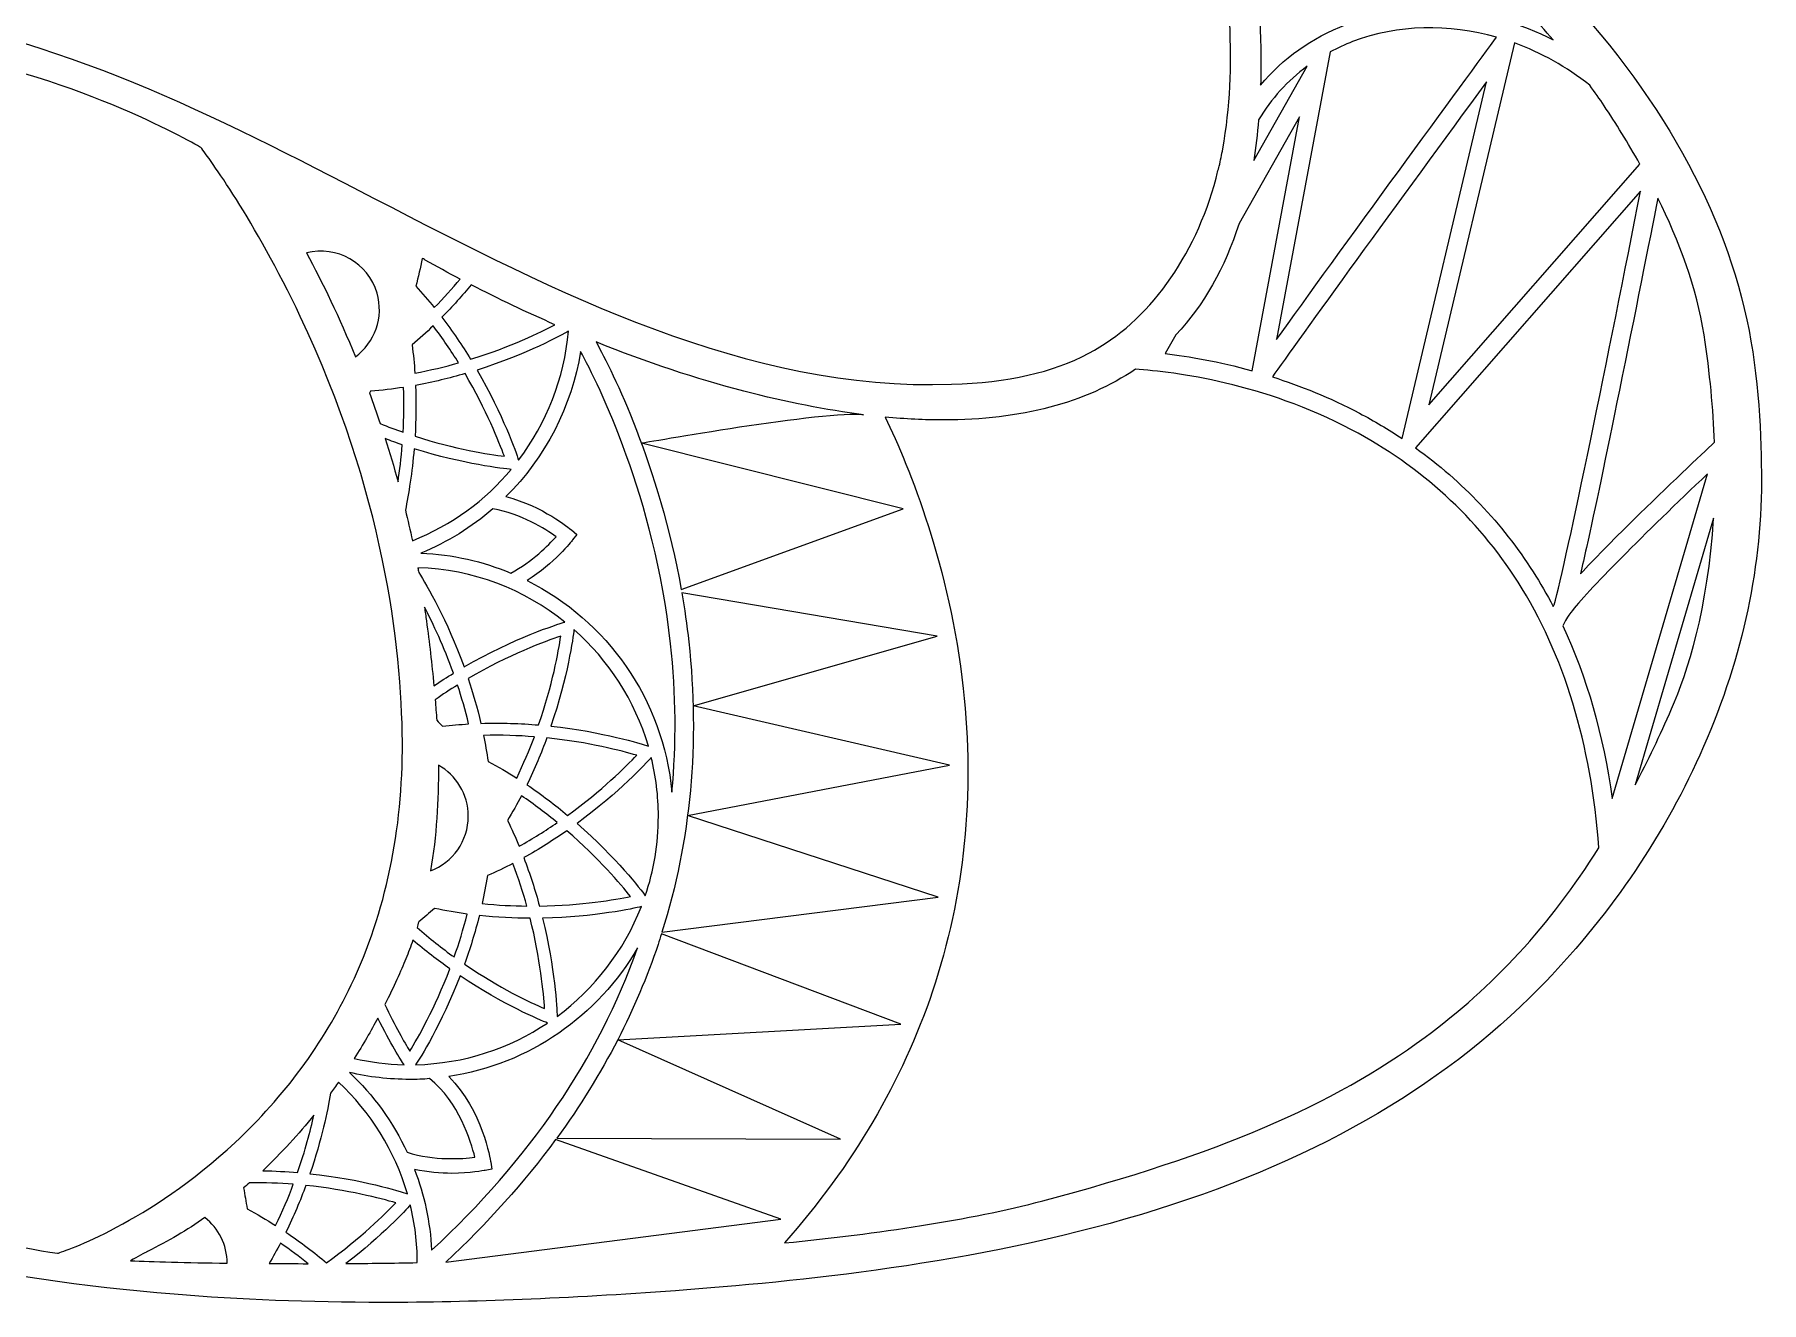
# Model space of a CAD drawing. Header units: millimetres. Extents: x -537 to 1422, y -594 to -84.
# Drawn here: x -30.7 to 169, y -593.7 to -447.2 of the extents above; entities that cross this region are included whole.
import ezdxf

# ---------------------------------------------------------------- set-up
doc = ezdxf.new("R2010")
doc.units = ezdxf.units.MM
doc.header["$MEASUREMENT"] = 0
doc.layers.add('Layer 3', color=7, linetype='Continuous')

msp = doc.modelspace()

# ---------------------------------------------------------------- linework, layer by layer
at = {"layer": 'Layer 3', "lineweight": 0}
for points, knots in [([(167.3, -480.19), (164.28, -466.27), (156.38, -452.74), (143.85, -439.97), (138.09, -434.1), (130.1, -425.37), (127.27, -417.4), (125.39, -412.12), (126.57, -407.67), (127.92, -402.52), (128.35, -400.89), (128.8, -399.2), (129.16, -397.41), (132.74, -379.91), (136.27, -361.26), (136.76, -342.64), (137.35, -320.49), (133.43, -303.4), (124.79, -290.38), (118.18, -280.42), (109.57, -272.88), (103.29, -267.37), (92.93, -258.3), (84.95, -252.89), (71.64, -245.93), (69.48, -244.8), (67.33, -243.74), (65.24, -242.71), (59.62, -239.95), (54.31, -237.34), (49.6, -233.73), (41.45, -227.49), (36.09, -219.4), (34.42, -210.86), (43.01, -216.44), (55.59, -220.63), (66.15, -216.18), (68.42, -215.22), (72.14, -211.65), (73.53, -210.03), (78.58, -204.18), (74.1, -197.31), (70.16, -191.26), (68.8, -189.18), (67.52, -187.22), (66.62, -185.35), (66.09, -184.24), (65.46, -183.06), (64.8, -181.82), (63.42, -179.21), (61.98, -176.52), (61.3, -174.21), (60.9, -172.87), (60.91, -171.43), (61.33, -170.06), (61.71, -168.85), (62.08, -167.69), (62.44, -166.57), (64.44, -160.37), (66.03, -155.45), (64.15, -150.66), (71.5, -143.39), (76.66, -135.93), (79.47, -128.48), (81.71, -122.56), (83.9, -114.69), (81.65, -110.8), (80.92, -109.54), (79.77, -108.78), (78.24, -108.53), (75.01, -108.01), (67.91, -109.43), (65.15, -110.6), (61.38, -112.2), (57.66, -113.7), (54.05, -115.15), (49.99, -116.78), (45.79, -118.47), (41.53, -120.31), (39.64, -112.04), (37.25, -103.79), (34.42, -95.79), (33.42, -92.97), (32.34, -90.27), (30.23, -88.35), (25.53, -84.06), (20.26, -84.98), (12.05, -91.52), (6.36, -96.06), (1.33, -102.01), (-2.5, -108.75), (-3.71, -109.22), (-5.25, -109.75), (-7.03, -110.37), (-15.37, -113.24), (-29.32, -118.05), (-41.87, -128.49), (-43.03, -129.46), (-44.85, -131.65), (-44.93, -131.74), (-44.93, -131.74), (-45.48, -132.4), (-45.48, -132.4), (-45.48, -132.4), (-41.16, -132.55), (-41.16, -132.55), (-43.66, -134.85), (-51.62, -142.25), (-55.05, -146.87), (-56.44, -148.73), (-59.41, -154.14), (-59.54, -154.37), (-59.54, -154.37), (-59.94, -155.09), (-59.94, -155.09), (-59.94, -155.09), (-59.12, -154.99), (-59.12, -154.99), (-58.53, -154.92), (-56.25, -154.62), (-54.72, -154.3), (-67.65, -171.52), (-76.27, -192.27), (-79.68, -214.4), (-83.16, -236.96), (-81.05, -259.79), (-73.58, -280.42), (-72.85, -282.41), (-71.51, -285.16), (-71.45, -285.28), (-71.45, -285.28), (-71.14, -285.91), (-71.14, -285.91), (-71.14, -285.91), (-70.73, -285.34), (-70.73, -285.34), (-70.67, -285.26), (-69.46, -283.58), (-68.59, -282.1), (-68.59, -282.1), (-62.48, -301.54), (-62.48, -301.54), (-61.99, -303.1), (-60.89, -306.01), (-60.84, -306.14), (-60.84, -306.14), (-60.55, -306.9), (-60.55, -306.9), (-60.55, -306.9), (-57.99, -303.13), (-57.99, -303.13), (-56.42, -306.23), (-49.3, -319.62), (-40.1, -327.49), (-40.1, -327.49), (-38.92, -328.51), (-38.92, -328.51), (-38.92, -328.51), (-41.42, -321.28), (-41.42, -321.28), (-33.68, -327.86), (-31.18, -339.08), (-29.77, -349.3), (-27.45, -366.12), (-26.45, -383.23), (-26.8, -400.13), (-26.8, -400.52), (-26.81, -400.92), (-26.82, -401.34), (-26.91, -407.35), (-27.05, -416.43), (-33.33, -418.94), (-34.33, -419.39), (-35.46, -419.65), (-36.55, -419.89), (-38.23, -420.26), (-39.96, -420.65), (-41.34, -421.76), (-42.74, -422.89), (-43.52, -424.61), (-43.54, -426.61), (-43.57, -429.23), (-42.3, -432.01), (-40.3, -433.69), (-36.78, -436.64), (-31.86, -437.17), (-27.9, -437.6), (-27.9, -437.6), (22.19, -443.04), (22.19, -443.04), (27.86, -443.66), (35.99, -443.06), (40.23, -439.33), (41.54, -438.17), (42.4, -436.8), (42.8, -435.23), (43.19, -436), (43.77, -436.68), (44.52, -437.25), (47.48, -439.5), (52.73, -439.66), (56.66, -439.05), (56.66, -439.05), (106.14, -431.48), (106.14, -431.48), (107.3, -441), (108.45, -450.83), (106.7, -460.42), (106.58, -461.09), (106.44, -461.76), (106.29, -462.42), (106.16, -462.87), (106.04, -463.34), (105.94, -463.81), (103.48, -472.95), (98.13, -480.38), (91.22, -484.05), (87.05, -486.25), (81.86, -487.43), (75.35, -487.63), (51.62, -488.39), (29.74, -477.08), (8.6, -466.15), (-9.59, -456.74), (-28.4, -447.02), (-48.65, -444.65), (-71.96, -441.93), (-96.33, -449.62), (-113.84, -465.22), (-113.84, -465.22), (-114.41, -465.73), (-114.41, -465.73), (-114.41, -465.73), (-107.71, -467.69), (-107.71, -467.69), (-109.76, -469.16), (-115.69, -473.45), (-117.43, -474.73), (-119.57, -476.28), (-129.44, -485.3), (-129.86, -485.69), (-129.86, -485.69), (-130.58, -486.34), (-130.58, -486.34), (-130.58, -486.34), (-123.87, -486.9), (-123.87, -486.9), (-134.31, -493.09), (-143.05, -501.87), (-149.18, -512.36), (-149.18, -512.36), (-149.71, -513.27), (-149.71, -513.27), (-149.71, -513.27), (-139.13, -510.27), (-139.13, -510.27), (-139.59, -510.75), (-140.05, -511.29), (-140.46, -511.79), (-140.78, -512.17), (-141.06, -512.51), (-141.28, -512.73), (-142.58, -514.09), (-143.86, -515.52), (-145.06, -516.97), (-147.47, -519.88), (-149.69, -522.99), (-151.66, -526.21), (-152.12, -526.97), (-154.4, -531.01), (-154.5, -531.18), (-154.5, -531.18), (-155.01, -532.1), (-155.01, -532.1), (-155.01, -532.1), (-154, -531.8), (-154, -531.8), (-152.37, -531.3), (-149.07, -530.33), (-148.32, -530.21), (-145.21, -529.74), (-141.99, -529.59), (-138.77, -529.76), (-125.66, -530.46), (-113.36, -536.32), (-105.04, -545.82), (-105.04, -545.82), (-105.04, -545.82), (-105.04, -545.82), (-105.04, -545.82), (-118.05, -542.37), (-118.05, -542.37), (-118.05, -542.37), (-117.19, -543.39), (-117.19, -543.39), (-109.85, -552.1), (-100.47, -559.51), (-90.07, -564.81), (-80.16, -569.85), (-69.26, -573.02), (-58.45, -574.02), (-58.45, -574.02), (-71.44, -579.81), (-71.44, -579.81), (-71.44, -579.81), (-70.52, -580.18), (-70.52, -580.18), (-53.96, -586.94), (-35.65, -591.06), (-14.55, -592.79), (-6.93, -593.42), (1.03, -593.73), (9.57, -593.73), (19.86, -593.73), (31, -593.28), (43.43, -592.37), (57.34, -591.35), (78.07, -589.33), (97.31, -583.55), (116.64, -577.75), (131.68, -569.19), (143.32, -557.39), (151.03, -549.56), (157.45, -540.25), (161.86, -530.47), (166.57, -520.03), (168.97, -509.38), (168.98, -498.83), (168.98, -493.87), (168.7, -486.61), (167.3, -480.19)], [0, 0, 0, 0, 1, 1, 1, 2, 2, 2, 3, 3, 3, 4, 4, 4, 5, 5, 5, 6, 6, 6, 7, 7, 7, 8, 8, 8, 9, 9, 9, 10, 10, 10, 11, 11, 11, 12, 12, 12, 13, 13, 13, 14, 14, 14, 15, 15, 15, 16, 16, 16, 17, 17, 17, 18, 18, 18, 19, 19, 19, 20, 20, 20, 21, 21, 21, 22, 22, 22, 23, 23, 23, 24, 24, 24, 25, 25, 25, 26, 26, 26, 27, 27, 27, 28, 28, 28, 29, 29, 29, 30, 30, 30, 31, 31, 31, 32, 32, 32, 33, 33, 33, 34, 34, 34, 35, 35, 35, 36, 36, 36, 37, 37, 37, 38, 38, 38, 39, 39, 39, 40, 40, 40, 41, 41, 41, 42, 42, 42, 43, 43, 43, 44, 44, 44, 45, 45, 45, 46, 46, 46, 47, 47, 47, 48, 48, 48, 49, 49, 49, 50, 50, 50, 51, 51, 51, 52, 52, 52, 53, 53, 53, 54, 54, 54, 55, 55, 55, 56, 56, 56, 57, 57, 57, 58, 58, 58, 59, 59, 59, 60, 60, 60, 61, 61, 61, 62, 62, 62, 63, 63, 63, 64, 64, 64, 65, 65, 65, 66, 66, 66, 67, 67, 67, 68, 68, 68, 69, 69, 69, 70, 70, 70, 71, 71, 71, 72, 72, 72, 73, 73, 73, 74, 74, 74, 75, 75, 75, 76, 76, 76, 77, 77, 77, 78, 78, 78, 79, 79, 79, 80, 80, 80, 81, 81, 81, 82, 82, 82, 83, 83, 83, 84, 84, 84, 85, 85, 85, 86, 86, 86, 87, 87, 87, 88, 88, 88, 89, 89, 89, 90, 90, 90, 91, 91, 91, 92, 92, 92, 93, 93, 93, 94, 94, 94, 95, 95, 95, 96, 96, 96, 97, 97, 97, 98, 98, 98, 99, 99, 99, 100, 100, 100, 101, 101, 101, 102, 102, 102, 103, 103, 103, 104, 104, 104, 105, 105, 105, 106, 106, 106, 107, 107, 107, 108, 108, 108, 109, 109, 109, 110, 110, 110, 110]), ([(126.73, -426.15), (129.97, -431.53), (134.51, -436.45), (139.23, -441.56), (141.13, -443.61), (143.06, -445.7), (144.91, -447.84), (137.34, -443.95), (128.61, -443.16), (120.97, -446.06), (116.97, -447.58), (113.64, -449.96), (111.08, -453.06), (111.16, -450.43), (111.11, -447.67), (110.94, -444.78), (110.79, -442.24), (110.44, -439.17), (110.13, -436.46), (109.94, -434.78), (109.71, -432.8), (109.64, -431.65), (109.64, -431.65), (109.64, -431.65), (109.64, -431.65), (109.72, -431.44), (109.82, -431.24), (109.93, -431.05), (110.95, -430.53), (112.09, -429.66), (113, -428.18), (113.04, -428.16), (113.08, -428.13), (113.12, -428.11), (114.94, -426.98), (116.75, -425.96), (118.9, -425.67), (120.97, -425.39), (123.13, -425.28), (125.19, -425.72), (125.72, -425.83), (126.23, -425.98), (126.73, -426.15)], [0, 0, 0, 0, 1, 1, 1, 2, 2, 2, 3, 3, 3, 4, 4, 4, 5, 5, 5, 6, 6, 6, 7, 7, 7, 8, 8, 8, 9, 9, 9, 10, 10, 10, 11, 11, 11, 12, 12, 12, 13, 13, 13, 14, 14, 14, 14]), ([(-28.02, -588.05), (-37.36, -586.65), (-54.95, -581.76), (-62.42, -579.56), (-60.71, -578.75), (-48.97, -571.17), (-48.97, -571.17), (-48.97, -571.17), (-86.51, -569.57), (-108.94, -547.91), (-106.11, -548.69), (-98.52, -548.72), (-98.52, -548.72), (-98.52, -548.72), (-103.16, -542.66), (-105.33, -540.75), (-108.94, -537.56), (-114.75, -533.14), (-121.9, -530.2), (-132.48, -525.85), (-142.93, -526.02), (-149.34, -527.6), (-145.2, -520.65), (-129.5, -504.77), (-129.5, -504.77), (-129.66, -504.59), (-136.87, -506.57), (-139.31, -507.43), (-140.9, -507.98), (-142.53, -508.55), (-144.04, -509.02), (-136.65, -498.33), (-130.03, -494.14), (-123.04, -489.72), (-121.57, -488.79), (-116.92, -485.53), (-116.92, -485.53), (-116.92, -485.53), (-122.14, -484.4), (-123.62, -484.29), (-123.84, -484.28), (-124.06, -484.26), (-124.28, -484.25), (-123.33, -483.4), (-122.39, -482.56), (-121.47, -481.72), (-119.59, -480.02), (-117.65, -478.25), (-115.56, -476.55), (-113.3, -474.71), (-110.68, -472.97), (-108.15, -471.28), (-106.54, -470.21), (-101.67, -466.93), (-101.67, -466.93), (-101.67, -466.93), (-105.09, -465.53), (-105.96, -465.17), (-106.74, -464.86), (-107.54, -464.53), (-108.31, -464.24), (-107.38, -463.67), (-106.53, -463.15), (-105.77, -462.67), (-105.77, -462.67), (-105.74, -462.65), (-105.74, -462.65), (-102.96, -460.94), (-100.77, -459.58), (-96.98, -457.6), (-91.14, -454.56), (-70.07, -444.93), (-44.02, -448.96), (-26.6, -451.65), (-12.87, -459.44), (-11.44, -460.27), (-10.55, -461.44), (-5.24, -468.61), (0.05, -479.8), (9.67, -500.12), (11.77, -517.75), (11.85, -528.96), (11.91, -539.18), (9.92, -548.62), (5.94, -557.03), (2.72, -563.81), (-1.79, -569.93), (-7.48, -575.23), (-17.5, -584.57), (-27.17, -587.79), (-28.02, -588.05)], [0, 0, 0, 0, 1, 1, 1, 2, 2, 2, 3, 3, 3, 4, 4, 4, 5, 5, 5, 6, 6, 6, 7, 7, 7, 8, 8, 8, 9, 9, 9, 10, 10, 10, 11, 11, 11, 12, 12, 12, 13, 13, 13, 14, 14, 14, 15, 15, 15, 16, 16, 16, 17, 17, 17, 18, 18, 18, 19, 19, 19, 20, 20, 20, 21, 21, 21, 22, 22, 22, 23, 23, 23, 24, 24, 24, 25, 25, 25, 26, 26, 26, 27, 27, 27, 28, 28, 28, 29, 29, 29, 30, 30, 30, 30]), ([(112.92, -482.46), (112.92, -482.46), (119.13, -449.2), (119.13, -449.2), (119.96, -448.77), (120.82, -448.38), (121.72, -448.03), (126.98, -446.04), (132.82, -445.94), (138.36, -447.51), (135.4, -451.54), (119.53, -473.21), (112.92, -482.46)], [0, 0, 0, 0, 1, 1, 1, 2, 2, 2, 3, 3, 3, 4, 4, 4, 4]), ([(150.8, -455.44), (152.12, -457.43), (153.55, -459.72), (154.94, -462.2), (154.94, -462.2), (130.52, -490.02), (130.52, -490.02), (130.52, -490.02), (140.43, -448.18), (140.43, -448.18), (143.51, -449.3), (146.46, -450.95), (149.13, -453.07), (149.71, -453.86), (150.27, -454.65), (150.8, -455.44)], [0, 0, 0, 0, 1, 1, 1, 2, 2, 2, 3, 3, 3, 4, 4, 4, 5, 5, 5, 5]), ([(116.46, -450.88), (116.46, -450.88), (110.29, -461.76), (110.29, -461.76), (110.53, -460.25), (110.71, -458.68), (110.85, -457.06), (112.31, -454.63), (114.19, -452.54), (116.46, -450.88)], [0, 0, 0, 0, 1, 1, 1, 2, 2, 2, 3, 3, 3, 3]), ([(137.19, -452.67), (137.19, -452.67), (127.43, -493.9), (127.43, -493.9), (125.86, -492.85), (124.22, -491.87), (122.51, -490.97), (119.07, -489.16), (115.65, -487.8), (112.45, -486.77), (115.19, -482.8), (127.44, -465.99), (137.19, -452.67)], [0, 0, 0, 0, 1, 1, 1, 2, 2, 2, 3, 3, 3, 4, 4, 4, 4]), ([(101.28, -481.9), (104.51, -478.48), (106.94, -474.19), (108.58, -469.04), (108.58, -469.04), (115.58, -456.71), (115.58, -456.71), (115.58, -456.71), (110.09, -486.07), (110.09, -486.07), (106.24, -484.99), (102.78, -484.4), (100.05, -484.08), (100.05, -484.08), (101.28, -481.9), (101.28, -481.9)], [0, 0, 0, 0, 1, 1, 1, 2, 2, 2, 3, 3, 3, 4, 4, 4, 5, 5, 5, 5]), ([(155, -465.32), (151.41, -483.64), (146.48, -507.96), (145.01, -513.1), (144.97, -513.17), (144.93, -513.23), (144.9, -513.29), (144.18, -511.92), (143.41, -510.59), (142.59, -509.31), (138.99, -503.67), (134.43, -498.87), (128.98, -494.97), (128.98, -494.97), (155, -465.32), (155, -465.32)], [0, 0, 0, 0, 1, 1, 1, 2, 2, 2, 3, 3, 3, 4, 4, 4, 5, 5, 5, 5]), ([(154.2, -503.29), (151.66, -505.78), (149.61, -507.87), (148.07, -509.52), (148.28, -508.62), (148.5, -507.6), (148.75, -506.49), (149.72, -502.09), (151.01, -495.97), (152.57, -488.29), (154.31, -479.71), (156.03, -471.07), (157, -466.11), (159.45, -471.05), (161.53, -476.51), (162.35, -481.91), (163.04, -486.37), (163.41, -490.5), (163.54, -494.33), (162.08, -495.71), (158.09, -499.46), (154.2, -503.29)], [0, 0, 0, 0, 1, 1, 1, 2, 2, 2, 3, 3, 3, 4, 4, 4, 5, 5, 5, 6, 6, 6, 7, 7, 7, 7]), ([(8.92, -477.09), (9.74, -479.89), (8.65, -482.81), (6.43, -484.45), (4.56, -479.87), (2.6, -475.85), (0.77, -472.44), (4.28, -471.56), (7.89, -473.6), (8.92, -477.09)], [0, 0, 0, 0, 1, 1, 1, 2, 2, 2, 3, 3, 3, 3]), ([(14.14, -473.1), (14.19, -473.11), (14.24, -473.13), (14.28, -473.14), (14.36, -473.18), (14.43, -473.23), (14.5, -473.27), (15.82, -474.01), (17.17, -474.75), (18.53, -475.47), (17.62, -476.56), (16.63, -477.67), (15.54, -478.77), (14.87, -477.94), (14.16, -477.11), (13.4, -476.29), (13.69, -475.21), (13.93, -474.15), (14.14, -473.1)], [0, 0, 0, 0, 1, 1, 1, 2, 2, 2, 3, 3, 3, 4, 4, 4, 5, 5, 5, 6, 6, 6, 6]), ([(29.49, -480.74), (27.88, -481.59), (24.38, -483.3), (19.74, -484.74), (18.77, -483.16), (17.67, -481.53), (16.42, -479.89), (17.66, -478.63), (18.78, -477.37), (19.81, -476.13), (22.97, -477.76), (26.22, -479.31), (29.49, -480.74)], [0, 0, 0, 0, 1, 1, 1, 2, 2, 2, 3, 3, 3, 4, 4, 4, 4]), ([(15.41, -480.88), (16.5, -482.32), (17.48, -483.76), (18.35, -485.15), (16.77, -485.6), (15.08, -486.01), (13.3, -486.34), (13.23, -485.27), (13.12, -484.18), (12.97, -483.07), (13.82, -482.36), (14.63, -481.62), (15.41, -480.88)], [0, 0, 0, 0, 1, 1, 1, 2, 2, 2, 3, 3, 3, 4, 4, 4, 4]), ([(25.28, -496.4), (24.99, -495.52), (23.52, -491.21), (20.48, -485.98), (26.28, -484.14), (30.28, -481.93), (31.06, -481.49), (30.57, -486.94), (28.54, -492.11), (25.28, -496.4)], [0, 0, 0, 0, 1, 1, 1, 2, 2, 2, 3, 3, 3, 3]), ([(51.34, -488.43), (56.24, -489.7), (60.86, -490.6), (65.18, -491.14), (61.2, -490.56), (39.48, -494.42), (39.48, -494.42), (39.48, -494.42), (69.76, -502.02), (69.76, -502.02), (69.76, -502.02), (44.09, -511.35), (44.09, -511.35), (41.52, -496.96), (36.15, -486.2), (34.26, -482.74), (40.08, -485.08), (45.89, -487.03), (51.34, -488.43)], [0, 0, 0, 0, 1, 1, 1, 2, 2, 2, 3, 3, 3, 4, 4, 4, 5, 5, 5, 6, 6, 6, 6]), ([(42.86, -517.61), (43.5, -523.44), (43.55, -529.16), (43.01, -534.75), (42.03, -524.04), (35.48, -514.91), (26.28, -510.31), (29.43, -508.33), (31.4, -505.78), (31.52, -505.61), (31.52, -505.61), (32.01, -504.97), (32.01, -504.97), (32.01, -504.97), (31.39, -504.45), (31.39, -504.45), (31.21, -504.3), (28.07, -501.71), (23.83, -500.61), (28.38, -496.08), (31.42, -490.2), (32.46, -483.84), (34.55, -487.69), (40.99, -500.66), (42.86, -517.61)], [0, 0, 0, 0, 1, 1, 1, 2, 2, 2, 3, 3, 3, 4, 4, 4, 5, 5, 5, 6, 6, 6, 7, 7, 7, 8, 8, 8, 8]), ([(13.38, -487.75), (15.41, -487.38), (17.32, -486.91), (19.1, -486.4), (21.58, -490.62), (23.03, -494.26), (23.64, -495.95), (21.85, -495.73), (17.98, -495.12), (13.32, -493.63), (13.43, -491.79), (13.46, -489.81), (13.38, -487.75)], [0, 0, 0, 0, 1, 1, 1, 2, 2, 2, 3, 3, 3, 4, 4, 4, 4]), ([(130.09, -563.08), (119.36, -570.98), (106.14, -576.63), (85.88, -581.99), (77.42, -584.22), (66.9, -585.78), (56.04, -586.85), (63.92, -577.91), (69.66, -568.16), (73.15, -557.76), (76.85, -546.73), (78.04, -534.97), (76.7, -522.79), (75.15, -508.75), (70.52, -497.35), (67.67, -491.42), (70, -491.64), (72.24, -491.75), (74.39, -491.75), (83.42, -491.75), (90.84, -489.79), (96.6, -485.89), (101.25, -486.2), (111.42, -487.5), (121.59, -492.88), (129.63, -497.12), (136.1, -503.05), (140.84, -510.49), (146.15, -518.84), (149.29, -529.16), (150.19, -541.2), (144.51, -550.19), (137.93, -557.32), (130.09, -563.08)], [0, 0, 0, 0, 1, 1, 1, 2, 2, 2, 3, 3, 3, 4, 4, 4, 5, 5, 5, 6, 6, 6, 7, 7, 7, 8, 8, 8, 9, 9, 9, 10, 10, 10, 11, 11, 11, 11]), ([(11.94, -493.17), (11.08, -492.87), (10.19, -492.54), (9.3, -492.17), (8.89, -490.96), (8.48, -489.78), (8.05, -488.62), (8.09, -488.56), (8.14, -488.49), (8.18, -488.43), (9.48, -488.32), (10.75, -488.17), (11.98, -487.98), (12.05, -489.79), (12.02, -491.53), (11.94, -493.17)], [0, 0, 0, 0, 1, 1, 1, 2, 2, 2, 3, 3, 3, 4, 4, 4, 5, 5, 5, 5]), ([(11.84, -494.62), (11.72, -496.16), (11.54, -497.59), (11.35, -498.89), (10.88, -497.18), (10.38, -495.52), (9.87, -493.9), (10.53, -494.16), (11.19, -494.4), (11.84, -494.62)], [0, 0, 0, 0, 1, 1, 1, 2, 2, 2, 3, 3, 3, 3]), ([(13.21, -495.07), (18.99, -496.89), (23.52, -497.37), (24.44, -497.46), (21.45, -501.03), (17.57, -503.9), (13.02, -505.7), (12.76, -504.5), (12.48, -503.32), (12.2, -502.16), (12.58, -500.27), (12.98, -497.84), (13.21, -495.07)], [0, 0, 0, 0, 1, 1, 1, 2, 2, 2, 3, 3, 3, 4, 4, 4, 4]), ([(146.01, -515.55), (146.28, -515.03), (146.28, -514.9), (146.95, -514), (148.7, -511.64), (155.6, -504.74), (162.74, -497.98), (162.74, -497.98), (151.72, -535.5), (151.72, -535.5), (150.7, -528.14), (148.8, -521.47), (146.01, -515.55)], [0, 0, 0, 0, 1, 1, 1, 2, 2, 2, 3, 3, 3, 4, 4, 4, 4]), ([(14, -507.14), (17.09, -505.87), (19.88, -504.12), (22.31, -502.02), (25.59, -502.6), (28.39, -504.36), (29.63, -505.24), (28.75, -506.22), (26.88, -508.11), (24.39, -509.44), (21.17, -508.1), (17.67, -507.29), (14, -507.14)], [0, 0, 0, 0, 1, 1, 1, 2, 2, 2, 3, 3, 3, 4, 4, 4, 4]), ([(158.59, -525.13), (157.25, -528.22), (155.85, -531.15), (154.38, -533.93), (154.38, -533.93), (163.45, -503.08), (163.45, -503.08), (162.82, -513.59), (160.42, -520.94), (158.59, -525.13)], [0, 0, 0, 0, 1, 1, 1, 2, 2, 2, 3, 3, 3, 3]), ([(30.65, -515.1), (29.69, -515.39), (24.79, -516.93), (18.99, -520.29), (17.02, -514.86), (14.7, -510.9), (13.74, -509.37), (13.71, -509.18), (13.67, -509), (13.64, -508.82), (20.06, -509.02), (25.95, -511.34), (30.65, -515.1)], [0, 0, 0, 0, 1, 1, 1, 2, 2, 2, 3, 3, 3, 4, 4, 4, 4]), ([(75.11, -531.63), (75.11, -531.64), (75.11, -531.64), (75.11, -531.64), (75.11, -531.64), (44.83, -537.44), (44.83, -537.44), (44.83, -537.44), (73.79, -546.9), (73.79, -546.9), (73.79, -546.9), (73.79, -546.9), (73.79, -546.9), (73.79, -546.9), (41.86, -550.95), (41.86, -550.95), (45.2, -540.33), (46.25, -529.05), (44.96, -517.38), (44.75, -515.45), (44.47, -513.56), (44.15, -511.74), (44.15, -511.74), (73.67, -516.73), (73.67, -516.73), (73.67, -516.73), (45.47, -524.77), (45.47, -524.77), (45.47, -524.77), (75.11, -531.63), (75.11, -531.63)], [0, 0, 0, 0, 1, 1, 1, 2, 2, 2, 3, 3, 3, 4, 4, 4, 5, 5, 5, 6, 6, 6, 7, 7, 7, 8, 8, 8, 9, 9, 9, 10, 10, 10, 10]), ([(15.5, -522.47), (15.27, -519.96), (14.97, -517.45), (14.63, -514.98), (14.56, -514.44), (14.48, -513.9), (14.4, -513.37), (15.43, -515.32), (16.65, -517.93), (17.76, -521.02), (17.02, -521.47), (16.26, -521.96), (15.5, -522.47)], [0, 0, 0, 0, 1, 1, 1, 2, 2, 2, 3, 3, 3, 4, 4, 4, 4]), ([(27.6, -527), (25.53, -526.82), (23.28, -526.74), (20.93, -526.82), (20.51, -524.99), (20, -523.26), (19.46, -521.64), (24.18, -518.88), (28.32, -517.35), (30.17, -516.73), (29.9, -518.52), (29.21, -522.37), (27.6, -527)], [0, 0, 0, 0, 1, 1, 1, 2, 2, 2, 3, 3, 3, 4, 4, 4, 4]), ([(29.03, -527.13), (30.98, -521.41), (31.58, -516.9), (31.69, -515.97), (35.71, -519.52), (38.74, -524.17), (40.29, -529.45), (39.44, -529.17), (35.09, -527.79), (29.03, -527.13)], [0, 0, 0, 0, 1, 1, 1, 2, 2, 2, 3, 3, 3, 3]), ([(19.51, -526.88), (18.51, -526.94), (17.51, -527.03), (16.49, -527.15), (16.27, -526.92), (16.04, -526.69), (15.82, -526.46), (15.77, -525.66), (15.71, -524.87), (15.65, -524.08), (16.51, -523.47), (17.38, -522.9), (18.23, -522.38), (18.7, -523.8), (19.13, -525.3), (19.51, -526.88)], [0, 0, 0, 0, 1, 1, 1, 2, 2, 2, 3, 3, 3, 4, 4, 4, 5, 5, 5, 5]), ([(21.24, -528.21), (23.3, -528.15), (25.27, -528.22), (27.11, -528.36), (26.53, -529.9), (25.86, -531.5), (25.07, -533.13), (24.01, -532.46), (22.91, -531.81), (21.76, -531.2), (21.61, -530.18), (21.44, -529.19), (21.24, -528.21)], [0, 0, 0, 0, 1, 1, 1, 2, 2, 2, 3, 3, 3, 4, 4, 4, 4]), ([(26.25, -533.91), (27.16, -532.05), (27.92, -530.23), (28.55, -528.49), (33.43, -529), (37.21, -529.99), (38.94, -530.5), (37.7, -531.81), (34.92, -534.57), (30.95, -537.44), (29.53, -536.26), (27.96, -535.06), (26.25, -533.91)], [0, 0, 0, 0, 1, 1, 1, 2, 2, 2, 3, 3, 3, 4, 4, 4, 4]), ([(32.05, -538.38), (36.96, -534.78), (40.04, -531.41), (40.63, -530.74), (41.16, -532.92), (41.45, -535.19), (41.45, -537.53), (41.45, -540.75), (40.92, -543.84), (39.94, -546.73), (39.41, -546.02), (36.63, -542.39), (32.05, -538.38)], [0, 0, 0, 0, 1, 1, 1, 2, 2, 2, 3, 3, 3, 4, 4, 4, 4]), ([(16.01, -531.64), (18.07, -532.79), (19.47, -535), (19.47, -537.53), (19.47, -540.42), (17.66, -542.88), (15.11, -543.85), (15.8, -539.83), (16.05, -535.74), (16.01, -531.64)], [0, 0, 0, 0, 1, 1, 1, 2, 2, 2, 3, 3, 3, 3]), ([(24, -538.03), (24.58, -537.07), (25.12, -536.12), (25.61, -535.17), (27.11, -536.18), (28.49, -537.24), (29.76, -538.28), (28.41, -539.21), (26.94, -540.13), (25.36, -541.01), (24.95, -540.02), (24.5, -539.02), (24, -538.03)], [0, 0, 0, 0, 1, 1, 1, 2, 2, 2, 3, 3, 3, 4, 4, 4, 4]), ([(25.88, -542.33), (27.69, -541.33), (29.35, -540.27), (30.87, -539.22), (34.57, -542.42), (37.11, -545.41), (38.23, -546.82), (36.46, -547.18), (32.6, -547.84), (27.7, -547.92), (27.22, -546.13), (26.62, -544.25), (25.88, -542.33)], [0, 0, 0, 0, 1, 1, 1, 2, 2, 2, 3, 3, 3, 4, 4, 4, 4]), ([(21.68, -544.41), (22.7, -543.97), (23.68, -543.49), (24.63, -543), (25.28, -544.69), (25.81, -546.34), (26.25, -547.92), (24.61, -547.91), (22.87, -547.82), (21.07, -547.64), (21.31, -546.59), (21.51, -545.51), (21.68, -544.41)], [0, 0, 0, 0, 1, 1, 1, 2, 2, 2, 3, 3, 3, 4, 4, 4, 4]), ([(13.74, -549.75), (14.36, -549.26), (14.97, -548.74), (15.57, -548.2), (16.85, -548.47), (18.11, -548.68), (19.34, -548.85), (18.9, -550.6), (18.39, -552.26), (17.84, -553.81), (16.44, -552.81), (14.99, -551.67), (13.55, -550.41), (13.62, -550.19), (13.68, -549.97), (13.74, -549.75)], [0, 0, 0, 0, 1, 1, 1, 2, 2, 2, 3, 3, 3, 4, 4, 4, 5, 5, 5, 5]), ([(20.75, -549.02), (22.8, -549.23), (24.77, -549.32), (26.62, -549.33), (27.82, -554.08), (28.18, -557.98), (28.29, -559.78), (26.63, -559.06), (23.09, -557.39), (19.04, -554.64), (19.66, -552.9), (20.25, -551.02), (20.75, -549.02)], [0, 0, 0, 0, 1, 1, 1, 2, 2, 2, 3, 3, 3, 4, 4, 4, 4]), ([(28.07, -549.32), (34.15, -549.19), (38.61, -548.2), (39.48, -547.99), (37.48, -553.08), (34.07, -557.47), (29.74, -560.67), (29.71, -559.74), (29.51, -555.19), (28.07, -549.32)], [0, 0, 0, 0, 1, 1, 1, 2, 2, 2, 3, 3, 3, 3]), ([(17.34, -555.17), (15.6, -559.75), (13.66, -563.15), (12.71, -564.69), (12.08, -563.66), (11, -561.79), (9.83, -559.3), (10.88, -557.24), (11.68, -555.43), (12.25, -554.03), (12.54, -553.31), (12.81, -552.59), (13.07, -551.86), (14.51, -553.09), (15.95, -554.19), (17.34, -555.17)], [0, 0, 0, 0, 1, 1, 1, 2, 2, 2, 3, 3, 3, 4, 4, 4, 5, 5, 5, 5]), ([(13.26, -578.36), (14.79, -578.7), (16.28, -578.81), (17.56, -578.81), (19.72, -578.81), (21.27, -578.5), (21.41, -578.47), (21.41, -578.47), (22.2, -578.31), (22.2, -578.31), (22.2, -578.31), (22.07, -577.51), (22.07, -577.51), (22.03, -577.24), (21.09, -571.55), (17.24, -567.62), (26.55, -566.23), (34.49, -560.59), (39.04, -552.76), (34.54, -565.51), (26.54, -577.26), (15.23, -587.7), (15.07, -584.42), (14.38, -581.28), (13.26, -578.36)], [0, 0, 0, 0, 1, 1, 1, 2, 2, 2, 3, 3, 3, 4, 4, 4, 5, 5, 5, 6, 6, 6, 7, 7, 7, 8, 8, 8, 8]), ([(62.5, -574.88), (62.5, -574.88), (62.5, -574.88), (62.5, -574.88), (62.5, -574.88), (29.71, -574.73), (29.71, -574.73), (32.39, -571.06), (34.74, -567.27), (36.75, -563.38), (38.59, -559.79), (40.15, -556.11), (41.42, -552.35), (41.55, -551.95), (41.67, -551.54), (41.8, -551.14), (41.8, -551.14), (69.48, -561.57), (69.48, -561.57), (69.48, -561.57), (69.48, -561.57), (69.48, -561.57), (69.48, -561.57), (36.75, -563.38), (36.75, -563.38), (36.75, -563.38), (62.5, -574.88), (62.5, -574.88)], [0, 0, 0, 0, 1, 1, 1, 2, 2, 2, 3, 3, 3, 4, 4, 4, 5, 5, 5, 6, 6, 6, 7, 7, 7, 8, 8, 8, 9, 9, 9, 9]), ([(13.38, -566.26), (13.88, -565.51), (16.33, -561.66), (18.53, -555.99), (23.57, -559.36), (27.77, -561.1), (28.63, -561.44), (24.24, -564.37), (19.01, -566.13), (13.38, -566.26)], [0, 0, 0, 0, 1, 1, 1, 2, 2, 2, 3, 3, 3, 3]), ([(12.04, -566.26), (10.07, -566.21), (8.15, -565.97), (6.29, -565.54), (7.32, -563.91), (8.23, -562.33), (9.02, -560.86), (10.47, -563.81), (11.71, -565.75), (12.04, -566.26)], [0, 0, 0, 0, 1, 1, 1, 2, 2, 2, 3, 3, 3, 3]), ([(3.55, -569.56), (3.86, -569.13), (4.17, -568.7), (4.47, -568.28), (8.17, -571.74), (10.96, -576.17), (12.43, -581.17), (11.58, -580.88), (7.22, -579.5), (1.17, -578.85), (2.51, -574.93), (3.21, -571.58), (3.55, -569.56)], [0, 0, 0, 0, 1, 1, 1, 2, 2, 2, 3, 3, 3, 4, 4, 4, 4]), ([(12.41, -576.38), (10.78, -572.9), (8.51, -569.77), (5.74, -567.15), (7.98, -567.68), (10.31, -567.96), (12.71, -567.96), (13.48, -567.96), (14.25, -567.93), (15, -567.87), (18.4, -570.59), (19.78, -575.1), (20.23, -576.95), (18.75, -577.14), (15.54, -577.36), (12.41, -576.38)], [0, 0, 0, 0, 1, 1, 1, 2, 2, 2, 3, 3, 3, 4, 4, 4, 5, 5, 5, 5]), ([(-0.26, -578.71), (-1.55, -578.6), (-2.9, -578.54), (-4.3, -578.51), (-2.09, -576.43), (-0.13, -574.26), (1.62, -572.08), (1.21, -573.93), (0.61, -576.2), (-0.26, -578.71)], [0, 0, 0, 0, 1, 1, 1, 2, 2, 2, 3, 3, 3, 3]), ([(55.61, -584.12), (55.61, -584.12), (16.87, -589.07), (16.87, -589.07), (21.7, -584.58), (25.94, -579.85), (29.57, -574.91), (29.57, -574.91), (55.61, -584.12), (55.61, -584.12), (55.61, -584.12), (55.61, -584.12), (55.61, -584.12)], [0, 0, 0, 0, 1, 1, 1, 2, 2, 2, 3, 3, 3, 4, 4, 4, 4]), ([(-6.51, -580.5), (-6.29, -580.3), (-6.06, -580.11), (-5.84, -579.92), (-4.07, -579.89), (-2.36, -579.95), (-0.76, -580.08), (-1.33, -581.61), (-2.01, -583.22), (-2.8, -584.85), (-3.85, -584.18), (-4.95, -583.53), (-6.1, -582.91), (-6.22, -582.09), (-6.36, -581.29), (-6.51, -580.5)], [0, 0, 0, 0, 1, 1, 1, 2, 2, 2, 3, 3, 3, 4, 4, 4, 5, 5, 5, 5]), ([(-1.61, -585.62), (-0.71, -583.77), (0.05, -581.94), (0.69, -580.21), (5.56, -580.71), (9.35, -581.71), (11.08, -582.22), (9.84, -583.53), (7.05, -586.28), (3.09, -589.15), (1.67, -587.97), (0.1, -586.77), (-1.61, -585.62)], [0, 0, 0, 0, 1, 1, 1, 2, 2, 2, 3, 3, 3, 4, 4, 4, 4]), ([(5.33, -589.23), (9.57, -585.97), (12.23, -583.07), (12.77, -582.46), (13.29, -584.6), (13.57, -586.83), (13.58, -589.13), (10.73, -589.18), (7.97, -589.22), (5.33, -589.23)], [0, 0, 0, 0, 1, 1, 1, 2, 2, 2, 3, 3, 3, 3]), ([(-19.59, -588.92), (-18.76, -588.45), (-17.94, -588), (-17.6, -587.83), (-15.24, -586.67), (-13.03, -585.35), (-10.98, -583.93), (-9.42, -585.16), (-8.41, -587.06), (-8.39, -589.19), (-13.18, -589.13), (-17.04, -589.02), (-19.59, -588.92)], [0, 0, 0, 0, 1, 1, 1, 2, 2, 2, 3, 3, 3, 4, 4, 4, 4]), ([(-3.56, -589.24), (-3.1, -588.45), (-2.66, -587.67), (-2.25, -586.88), (-1.11, -587.66), (-0.03, -588.45), (0.97, -589.25), (-0.6, -589.25), (-2.11, -589.24), (-3.56, -589.24)], [0, 0, 0, 0, 1, 1, 1, 2, 2, 2, 3, 3, 3, 3])]:
    msp.add_open_spline(points, degree=3, knots=knots, dxfattribs=at)

doc.saveas('drawing.dxf')
